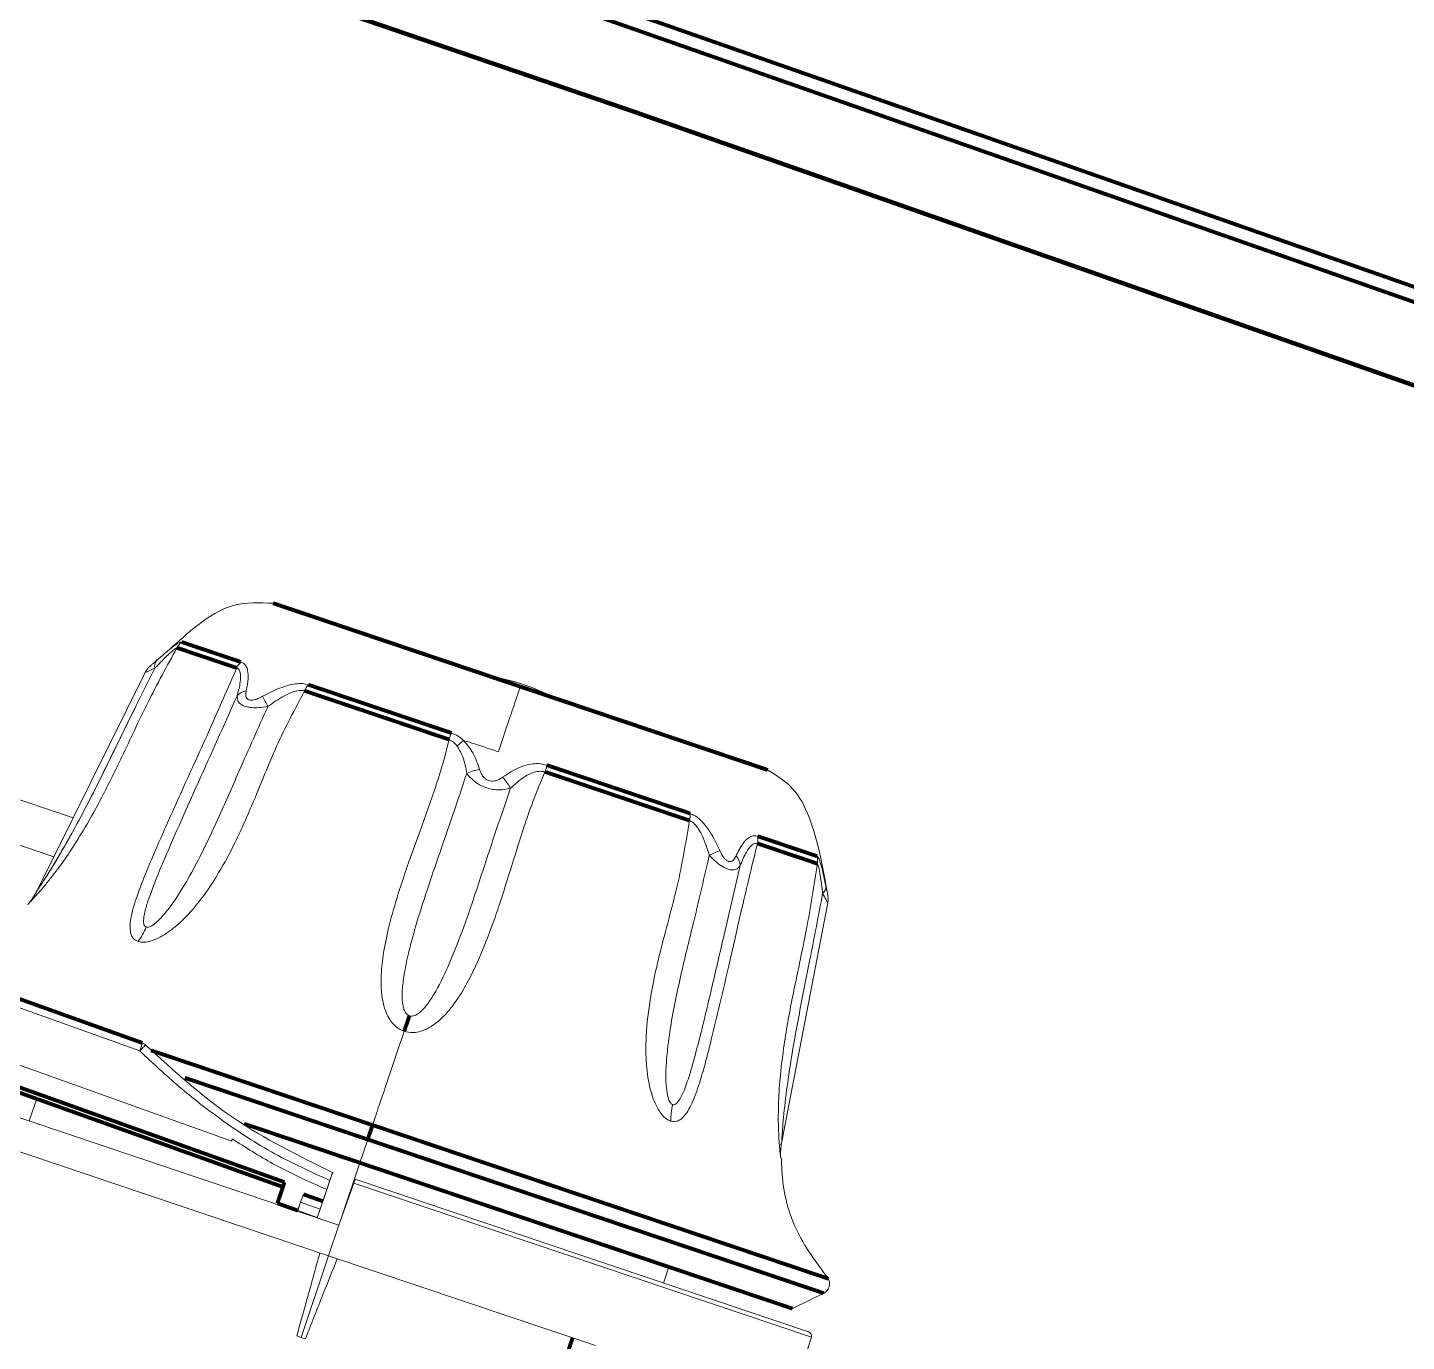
# Model space of a CAD drawing. Header units: millimetres. Extents: x -16985 to -606, y 2122 to 9380.
# Drawn here: x -7644.4 to -7580.3, y 5847.6 to 5908.6 of the extents above; entities that cross this region are included whole.
import ezdxf

# ---------------------------------------------------------------- set-up
doc = ezdxf.new("R2010")
doc.units = ezdxf.units.MM
for name, pattern in [('K5LT32768', [0]), ('K5LT32769', [0]), ('K5LT_THIN', [0])]:
    doc.linetypes.add(name, pattern=pattern)

msp = doc.modelspace()

# ---------------------------------------------------------------- linework, layer by layer
at = {"color": 8, "linetype": 'K5LT32768', "lineweight": 15, "true_color": 0x808080}
for p, q in [((-7638.428, 5879.197), (-7638.154, 5879.429)), ((-7643.194, 5870.078), (-7658.053, 5875.079)), ((-7607.393, 5869.071), (-7607.315, 5868.711)), ((-7629.907, 5853.092), (-7628.975, 5855.86)), ((-7629.26, 5854.909), (-7607.996, 5847.753))]:
    msp.add_line(p, q, dxfattribs=at)
at = {"color": 7, "linetype": 'K5LT_THIN', "lineweight": 18}
for p, q in [((-7638.957, 5878.632), (-7643.968, 5868.516)), ((-7657.415, 5876.974), (-7642.298, 5871.887)), ((-7624.153, 5875.48), (-7624.006, 5875.43)), ((-7624.007, 5875.441), (-7624.006, 5875.43)), ((-7664.176, 5870.41), (-7639.073, 5861.425)), ((-7664.308, 5870.04), (-7639.206, 5861.055)), ((-7609.371, 5856.855), (-7607.236, 5867.941)), ((-7665.153, 5867.679), (-7634.932, 5856.863)), ((-7629.954, 5852.961), (-7665.969, 5865.082)), ((-7630.432, 5851.539), (-7666.473, 5863.668)), ((-7643.981, 5858.827), (-7644.345, 5857.804)), ((-7634.902, 5856.97), (-7634.932, 5856.863)), ((-7628.977, 5855.861), (-7628.612, 5856.944)), ((-7630.514, 5854.615), (-7630.37, 5855.04)), ((-7630.281, 5855.302), (-7630.313, 5855.21)), ((-7608.123, 5848.003), (-7629.198, 5855.095)), ((-7631.597, 5854.395), (-7631.866, 5853.642)), ((-7631.727, 5854.027), (-7631.596, 5854.395)), ((-7630.439, 5854.83), (-7630.957, 5853.299)), ((-7630.514, 5854.615), (-7630.697, 5854.073)), ((-7630.439, 5854.83), (-7630.441, 5854.831)), ((-7629.954, 5852.961), (-7629.26, 5854.909)), ((-7631.865, 5853.641), (-7631.727, 5854.027)), ((-7631.727, 5854.027), (-7630.821, 5853.703)), ((-7630.821, 5853.703), (-7630.953, 5853.315)), ((-7630.696, 5854.073), (-7630.821, 5853.703)), ((-7630.696, 5854.073), (-7630.697, 5854.073)), ((-7631.865, 5853.641), (-7631.877, 5853.608)), ((-7631.866, 5853.642), (-7631.865, 5853.641)), ((-7631.865, 5853.641), (-7630.953, 5853.315)), ((-7630.953, 5853.315), (-7630.958, 5853.299)), ((-7629.954, 5852.961), (-7630.432, 5851.539)), ((-7630.432, 5851.539), (-7631.707, 5847.748)), ((-7618.031, 5847.366), (-7630.432, 5851.539)), ((-7614.863, 5850.271), (-7614.625, 5851.024)), ((-7608.871, 5849.084), (-7607.422, 5849.802)), ((-7631.707, 5847.748), (-7631.907, 5847.815)), ((-7631.508, 5847.681), (-7631.707, 5847.748)), ((-7609.075, 5844.352), (-7607.996, 5847.753))]:
    msp.add_line(p, q, dxfattribs=at)
at = {"color": 7, "linetype": 'K5LT_THIN', "const_width": 0.18}
for points in [[(-7576.554, 5895.337), (-7580.258, 5896.652), (-7622.755, 5911.52), (-7665.378, 5926.023), (-7708.123, 5940.161), (-7750.989, 5953.931), (-7793.971, 5967.333), (-7837.066, 5980.366), (-7880.272, 5993.03), (-7923.584, 6005.322), (-7967.001, 6017.242), (-8010.518, 6028.79), (-8054.132, 6039.964), (-8097.841, 6050.764), (-8141.641, 6061.189), (-8185.528, 6071.238), (-8229.501, 6080.91), (-8269.554, 6089.377)], [(-7576.554, 5894.63), (-7580.253, 5895.944), (-7622.749, 5910.811), (-7665.37, 5925.313), (-7708.114, 5939.45), (-7750.978, 5953.219), (-7793.958, 5966.62), (-7837.052, 5979.653), (-7880.256, 5992.315), (-7923.566, 6004.607), (-7966.981, 6016.527), (-8010.497, 6028.074), (-8054.109, 6039.247), (-8097.816, 6050.047), (-8141.614, 6060.471), (-8185.5, 6070.519), (-8229.471, 6080.191), (-8269.554, 6088.665)], [(-7576.554, 5890.786), (-7616.33, 5904.741), (-7659.234, 5919.392), (-7702.264, 5933.672), (-7745.415, 5947.58), (-7788.685, 5961.115), (-7832.07, 5974.275), (-7875.568, 5987.06), (-7919.174, 5999.468), (-7962.886, 6011.499), (-8006.701, 6023.152), (-8050.614, 6034.426), (-8094.624, 6045.32), (-8138.726, 6055.833), (-8182.917, 6065.965), (-8227.194, 6075.715), (-8269.554, 6084.668)], [(-8269.554, 6084.641), (-8227.194, 6075.688), (-8182.917, 6065.939), (-8138.726, 6055.807), (-8094.624, 6045.294), (-8050.614, 6034.4), (-8006.701, 6023.126), (-7962.886, 6011.473), (-7919.174, 5999.442), (-7875.568, 5987.033), (-7832.07, 5974.249), (-7788.685, 5961.089), (-7745.415, 5947.554), (-7702.264, 5933.646), (-7659.234, 5919.366), (-7616.33, 5904.714), (-7576.554, 5890.76)], [(-7621.516, 5877.988), (-7623.494, 5878.655), (-7625.412, 5879.301), (-7627.212, 5879.908), (-7628.839, 5880.456), (-7630.243, 5880.929), (-7631.381, 5881.313), (-7632.221, 5881.596), (-7632.734, 5881.769), (-7632.907, 5881.827)], [(-7621.508, 5877.985), (-7623.488, 5878.652), (-7625.407, 5879.299), (-7627.208, 5879.906), (-7628.835, 5880.455), (-7630.24, 5880.928), (-7631.38, 5881.313), (-7632.22, 5881.596), (-7632.734, 5881.769), (-7632.907, 5881.827)], [(-7637.256, 5880.056), (-7637.094, 5880.001), (-7636.878, 5879.928), (-7636.608, 5879.837), (-7636.286, 5879.729), (-7635.913, 5879.603), (-7635.49, 5879.46), (-7635.018, 5879.301), (-7634.5, 5879.127)], [(-7637.474, 5879.788), (-7637.311, 5879.733), (-7637.093, 5879.66), (-7636.822, 5879.568), (-7636.497, 5879.459), (-7636.121, 5879.332), (-7635.694, 5879.188), (-7635.219, 5879.028), (-7634.697, 5878.852)], [(-7631.369, 5878.072), (-7630.622, 5877.82), (-7629.844, 5877.557), (-7629.039, 5877.286), (-7628.21, 5877.007), (-7627.359, 5876.72), (-7626.49, 5876.427), (-7625.607, 5876.129), (-7624.711, 5875.828)], [(-7610.117, 5874.146), (-7610.29, 5874.204), (-7610.805, 5874.378), (-7611.644, 5874.661), (-7612.784, 5875.045), (-7614.189, 5875.518), (-7615.817, 5876.067), (-7617.618, 5876.674), (-7619.537, 5877.321), (-7621.516, 5877.988)], [(-7610.117, 5874.146), (-7610.29, 5874.204), (-7610.804, 5874.378), (-7611.643, 5874.66), (-7612.782, 5875.044), (-7614.186, 5875.517), (-7615.812, 5876.066), (-7617.612, 5876.672), (-7619.53, 5877.319), (-7621.508, 5877.985)], [(-7631.542, 5877.789), (-7630.788, 5877.535), (-7630.005, 5877.271), (-7629.193, 5876.997), (-7628.357, 5876.716), (-7627.5, 5876.427), (-7626.624, 5876.131), (-7625.734, 5875.831), (-7624.832, 5875.527)], [(-7620.283, 5874.335), (-7619.387, 5874.033), (-7618.504, 5873.735), (-7617.635, 5873.442), (-7616.784, 5873.156), (-7615.954, 5872.876), (-7615.149, 5872.605), (-7614.371, 5872.342), (-7613.623, 5872.09)], [(-7620.368, 5874.023), (-7619.466, 5873.719), (-7618.576, 5873.419), (-7617.7, 5873.124), (-7616.842, 5872.835), (-7616.006, 5872.553), (-7615.195, 5872.279), (-7614.41, 5872.015), (-7613.657, 5871.761)], [(-7610.49, 5871.034), (-7609.971, 5870.86), (-7609.499, 5870.7), (-7609.076, 5870.558), (-7608.702, 5870.432), (-7608.379, 5870.323), (-7608.109, 5870.232), (-7607.892, 5870.159), (-7607.729, 5870.104)], [(-7610.499, 5870.697), (-7609.977, 5870.521), (-7609.501, 5870.36), (-7609.074, 5870.216), (-7608.697, 5870.089), (-7608.372, 5869.98), (-7608.1, 5869.888), (-7607.881, 5869.814), (-7607.717, 5869.759)], [(-7649.066, 5865.002), (-7649.092, 5865.011), (-7650.276, 5865.435), (-7651.135, 5865.742), (-7651.656, 5865.929), (-7651.831, 5865.991), (-7651.658, 5865.929), (-7651.139, 5865.744), (-7650.282, 5865.437), (-7649.099, 5865.014), (-7647.609, 5864.48), (-7645.833, 5863.845), (-7643.798, 5863.116), (-7641.533, 5862.306), (-7639.073, 5861.425)], [(-7626.917, 5861.97), (-7626.888, 5862.056), (-7626.858, 5862.144), (-7626.828, 5862.232), (-7626.798, 5862.322), (-7626.768, 5862.412), (-7626.737, 5862.504), (-7626.706, 5862.595), (-7626.675, 5862.687)], [(-7632.551, 5854.737), (-7635.164, 5855.672), (-7637.684, 5856.574), (-7640.069, 5857.427), (-7642.279, 5858.218), (-7644.276, 5858.933), (-7646.027, 5859.559), (-7647.501, 5860.087), (-7648.674, 5860.507), (-7649.526, 5860.812), (-7650.043, 5860.997), (-7650.216, 5861.059)], [(-7638.679, 5861.082), (-7638.592, 5861.052), (-7636.185, 5860.241), (-7633.655, 5859.388), (-7631.042, 5858.508), (-7628.387, 5857.613)], [(-7634.353, 5857.673), (-7634.179, 5857.614), (-7631.6, 5856.745), (-7628.977, 5855.861)], [(-7628.612, 5856.944), (-7628.588, 5857.016), (-7628.561, 5857.097), (-7628.531, 5857.186), (-7628.5, 5857.278), (-7628.469, 5857.37), (-7628.439, 5857.459), (-7628.411, 5857.541), (-7628.387, 5857.613)], [(-7607.196, 5850.47), (-7607.238, 5850.485), (-7607.572, 5850.597), (-7608.235, 5850.821), (-7609.215, 5851.151), (-7610.497, 5851.583), (-7612.062, 5852.111), (-7613.883, 5852.725), (-7615.934, 5853.416), (-7618.181, 5854.173), (-7620.588, 5854.984), (-7623.118, 5855.837), (-7625.732, 5856.718), (-7628.387, 5857.613)], [(-7608.871, 5849.084), (-7609.043, 5849.142), (-7609.557, 5849.316), (-7610.403, 5849.601), (-7611.567, 5849.993), (-7613.028, 5850.485), (-7614.762, 5851.07), (-7616.74, 5851.736), (-7618.926, 5852.473), (-7621.285, 5853.268), (-7623.775, 5854.107), (-7626.353, 5854.977), (-7628.977, 5855.861)], [(-7632.476, 5854.959), (-7632.664, 5854.403), (-7632.808, 5853.979)], [(-7630.697, 5854.073), (-7630.81, 5854.113), (-7630.922, 5854.154), (-7631.035, 5854.194), (-7631.147, 5854.234), (-7631.26, 5854.274), (-7631.372, 5854.315), (-7631.485, 5854.355), (-7631.597, 5854.395)], [(-7631.866, 5853.642), (-7631.984, 5853.684), (-7632.102, 5853.726), (-7632.22, 5853.768), (-7632.338, 5853.81), (-7632.455, 5853.852), (-7632.573, 5853.895), (-7632.69, 5853.937), (-7632.808, 5853.979)], [(-7621.779, 5839.629), (-7620.278, 5844.149), (-7619.091, 5847.722)]]:
    msp.add_lwpolyline(points, dxfattribs=at)
at = {"color": 8, "linetype": 'K5LT32769', "true_color": 0x808080, "const_width": 0.18}
for points in [[(-7633.007, 5881.855), (-7632.833, 5881.797), (-7632.315, 5881.622), (-7631.469, 5881.337), (-7630.321, 5880.95), (-7628.904, 5880.472), (-7627.264, 5879.92), (-7625.448, 5879.308), (-7623.513, 5878.655), (-7621.518, 5877.983)], [(-7610.021, 5874.108), (-7610.196, 5874.167), (-7610.715, 5874.342), (-7611.563, 5874.628), (-7612.712, 5875.015), (-7614.129, 5875.493), (-7615.771, 5876.046), (-7617.587, 5876.658), (-7619.522, 5877.31), (-7621.518, 5877.983)], [(-7632.476, 5854.959), (-7635.165, 5855.921), (-7637.759, 5856.849), (-7640.215, 5857.728), (-7642.491, 5858.543), (-7644.548, 5859.279), (-7646.352, 5859.925), (-7647.871, 5860.468), (-7649.08, 5860.901), (-7649.959, 5861.216), (-7650.491, 5861.406), (-7650.669, 5861.47)], [(-7637.112, 5859.809), (-7636.41, 5859.572), (-7633.88, 5858.72), (-7631.267, 5857.839), (-7628.612, 5856.944)], [(-7607.422, 5849.802), (-7607.465, 5849.816), (-7607.799, 5849.929), (-7608.461, 5850.152), (-7609.442, 5850.483), (-7610.724, 5850.915), (-7612.288, 5851.442), (-7614.11, 5852.056), (-7616.16, 5852.747), (-7618.407, 5853.504), (-7620.814, 5854.316), (-7623.344, 5855.168), (-7625.957, 5856.049), (-7628.612, 5856.944)]]:
    msp.add_lwpolyline(points, dxfattribs=at)
at = {"color": 7, "linetype": 'K5LT_THIN', "lineweight": 18}
for centre, radius, start, end in [((-7633.227, 5880.88), 1, 71.37405, 77.30446), ((-7636.597, 5879.294), 1.007, 130.88316, 150.62104), ((-7638.107, 5878.936), 0.413, 140.88852, 194.06952), ((-7633.668, 5878.322), 1.158, 135.96861, 152.74444), ((-7630.207, 5877.169), 1.472, 142.16399, 155.08475), ((-7634.126, 5877.063), 0.739, 99.98153, 139.04249), ((-7624.322, 5882.054), 10.226, 206.22409, 209.21076), ((-7619.701, 5873.643), 5.466, 156.44071, 159.83221), ((-7622.464, 5873.266), 2.785, 127.35078, 135.51218), ((-7625.616, 5875.637), 5.49, 342.90906, 346.28567), ((-7623.041, 5871.901), 2.266, 99.46557, 115.33364), ((-7623.991, 5872.22), 2.268, 27.42202, 43.2772), ((-7610.436, 5873.198), 1, 65.44364, 71.37405), ((-7615.095, 5872.076), 1.473, 347.65769, 0.56797), ((-7611.64, 5870.898), 1.158, 349.99916, 6.76827), ((-7616.856, 5879.606), 10.314, 293.53356, 296.49584), ((-7612.039, 5869.618), 0.74, 3.74266, 42.77491), ((-7608.715, 5869.897), 1.007, 352.12607, 11.86238), ((-7646.656, 5869.848), 3, 318.60421, 333.64649), ((-7607.729, 5868.698), 0.414, 308.6448, 1.7893), ((-7642.578, 5868.424), 4.015, 325.26211, 336.27849), ((-7362.764, 5762.22), 293.579, 160.25001, 160.32671), ((-7639.208, 5861.049), 0.4, 46.08383, 70.30775), ((-7610.524, 5857.668), 4.014, 167.11223, 178.15575), ((-7606.425, 5856.288), 3, 169.10161, 184.14389), ((-7607.645, 5850.25), 0.5, 296.37405, 26.1391), ((-7608.187, 5847.813), 0.2, 342.39993, 71.39993)]:
    msp.add_arc(centre, radius, start, end, dxfattribs=at)
at = {"color": 8, "linetype": 'K5LT32768', "lineweight": 15, "true_color": 0x808080}
msp.add_arc((-7631.876, 5854.152), 10.069, 134.4879, 136.71735, dxfattribs=at)
at = {"color": 7, "linetype": 'K5LT_THIN', "lineweight": 18}
for points, knots in [([(-7633.007, 5881.855), (-7633.64, 5881.884), (-7634.913, 5881.941), (-7636.507, 5880.901), (-7637.394, 5880.098), (-7637.822, 5879.71)], [0, 0, 0, 0, 0.339394, 0.681732, 1, 1, 1, 1]), ([(-7638.154, 5879.429), (-7638.042, 5879.525), (-7637.791, 5879.742), (-7637.535, 5879.932), (-7637.432, 5879.986), (-7637.413, 5879.997)], [0, 0, 0, 0, 0.394224, 0.88311, 1, 1, 1, 1]), ([(-7638.508, 5878.836), (-7638.325, 5879.026), (-7638.026, 5879.338), (-7637.701, 5879.638), (-7637.533, 5879.769), (-7637.492, 5879.783), (-7637.474, 5879.788)], [0, 0, 0, 0, 0.447996, 0.732961, 0.884705, 1, 1, 1, 1]), ([(-7638.508, 5878.836), (-7639, 5877.845), (-7639.855, 5876.126), (-7640.953, 5873.862), (-7641.789, 5872.221), (-7642.46, 5870.976), (-7643.009, 5870.023), (-7643.457, 5869.292), (-7643.74, 5868.856), (-7643.88, 5868.646), (-7643.933, 5868.568), (-7643.962, 5868.525), (-7643.966, 5868.519), (-7643.968, 5868.516)], [0, 0, 0, 0, 0.277143, 0.480958, 0.630129, 0.738302, 0.835728, 0.907018, 0.95783, 0.973233, 0.984394, 0.992808, 1, 1, 1, 1]), ([(-7639.278, 5866.136), (-7639.357, 5866.175), (-7639.492, 5866.242), (-7639.596, 5866.422), (-7639.681, 5866.743), (-7639.633, 5867.201), (-7639.492, 5867.76), (-7639.267, 5868.45), (-7638.848, 5869.514), (-7638.144, 5871.145), (-7637.148, 5873.373), (-7635.935, 5876.013), (-7635.104, 5877.918), (-7634.697, 5878.852)], [0, 0, 0, 0, 0.026161, 0.04465, 0.064805, 0.126044, 0.16229, 0.202522, 0.290388, 0.408601, 0.571989, 0.790038, 1, 1, 1, 1]), ([(-7638.737, 5878.925), (-7638.815, 5878.849), (-7638.904, 5878.763), (-7638.943, 5878.65), (-7638.948, 5878.636)], [0, 0, 0, 0, 0.883742, 1, 1, 1, 1]), ([(-7638.736, 5878.925), (-7638.733, 5878.928), (-7638.727, 5878.933), (-7638.674, 5878.98), (-7638.575, 5879.066), (-7638.481, 5879.15), (-7638.428, 5879.197)], [0, 0, 0, 0, 0.167049, 0.372342, 0.641419, 1, 1, 1, 1]), ([(-7634.697, 5878.852), (-7634.666, 5878.833), (-7634.598, 5878.791), (-7634.537, 5878.66), (-7634.507, 5878.437), (-7634.543, 5878.061), (-7634.632, 5877.738), (-7634.684, 5877.547)], [0, 0, 0, 0, 0.095624, 0.214775, 0.372754, 0.630356, 1, 1, 1, 1]), ([(-7634.5, 5879.127), (-7634.455, 5879.106), (-7634.356, 5879.062), (-7634.249, 5878.928), (-7634.168, 5878.7), (-7634.152, 5878.32), (-7634.217, 5877.985), (-7634.254, 5877.791)], [0, 0, 0, 0, 0.109611, 0.239925, 0.403402, 0.655538, 1, 1, 1, 1]), ([(-7633.495, 5877.535), (-7633.2, 5877.687), (-7632.706, 5877.942), (-7632.062, 5878.114), (-7631.64, 5878.139), (-7631.453, 5878.092), (-7631.369, 5878.072)], [0, 0, 0, 0, 0.420768, 0.705115, 0.86833, 1, 1, 1, 1]), ([(-7622.924, 5878.462), (-7622.432, 5878.37), (-7621.941, 5878.278), (-7621.468, 5878.118), (-7621.468, 5878.118)], [0, 0, 0, 0, 0.999857, 1, 1, 1, 1]), ([(-7621.468, 5878.118), (-7621.468, 5878.118), (-7620.865, 5877.915), (-7620.287, 5877.647), (-7619.709, 5877.379)], [0, 0, 0, 0, 0.000112, 1, 1, 1, 1]), ([(-7631.542, 5877.789), (-7631.993, 5876.937), (-7632.876, 5875.269), (-7633.808, 5872.864), (-7634.679, 5870.9), (-7635.446, 5869.442), (-7636.145, 5868.361), (-7636.852, 5867.474), (-7637.488, 5866.856), (-7638.052, 5866.457), (-7638.411, 5866.264), (-7638.713, 5866.153), (-7639.006, 5866.089), (-7639.177, 5866.119), (-7639.278, 5866.136)], [0, 0, 0, 0, 0.196979, 0.385889, 0.528226, 0.637078, 0.722915, 0.790916, 0.86838, 0.902282, 0.932372, 0.95328, 0.972367, 1, 1, 1, 1]), ([(-7638.902, 5866.809), (-7638.919, 5866.816), (-7638.956, 5866.833), (-7638.997, 5866.89), (-7639.025, 5866.984), (-7639.032, 5867.188), (-7638.963, 5867.564), (-7638.725, 5868.339), (-7638.303, 5869.395), (-7637.69, 5870.83), (-7636.909, 5872.59), (-7635.874, 5874.883), (-7635.106, 5876.603), (-7634.684, 5877.547)], [0, 0, 0, 0, 0.00669, 0.014494, 0.024907, 0.039272, 0.076995, 0.130874, 0.255116, 0.368382, 0.52645, 0.739897, 1, 1, 1, 1]), ([(-7634.684, 5877.547), (-7634.677, 5877.457), (-7634.664, 5877.299), (-7634.486, 5877.131), (-7634.259, 5877.041), (-7633.988, 5876.999), (-7633.653, 5876.998), (-7633.392, 5877.04), (-7633.247, 5877.063)], [0, 0, 0, 0, 0.227044, 0.399321, 0.546684, 0.668731, 0.816113, 1, 1, 1, 1]), ([(-7634.254, 5877.791), (-7634.265, 5877.729), (-7634.284, 5877.621), (-7634.262, 5877.493), (-7634.209, 5877.411), (-7634.131, 5877.366), (-7634.028, 5877.35), (-7633.89, 5877.367), (-7633.706, 5877.426), (-7633.572, 5877.495), (-7633.495, 5877.535)], [0, 0, 0, 0, 0.176976, 0.310862, 0.412681, 0.500058, 0.587445, 0.689181, 0.822489, 1, 1, 1, 1]), ([(-7633.247, 5877.063), (-7633.006, 5877.234), (-7632.612, 5877.514), (-7632.088, 5877.747), (-7631.751, 5877.82), (-7631.605, 5877.798), (-7631.542, 5877.789)], [0, 0, 0, 0, 0.449107, 0.73317, 0.884705, 1, 1, 1, 1]), ([(-7622.539, 5874.957), (-7622.409, 5875.341), (-7622.15, 5876.11), (-7621.823, 5877.078), (-7621.589, 5877.773), (-7621.541, 5877.913), (-7621.518, 5877.983)], [0, 0, 0, 0, 0.280529, 0.560677, 0.780352, 1, 1, 1, 1]), ([(-7633.247, 5877.063), (-7633.7, 5876.058), (-7634.485, 5874.315), (-7635.474, 5872.014), (-7636.257, 5870.354), (-7636.916, 5869.105), (-7637.49, 5868.16), (-7638.009, 5867.455), (-7638.388, 5867.051), (-7638.631, 5866.876), (-7638.746, 5866.819), (-7638.836, 5866.797), (-7638.881, 5866.805), (-7638.902, 5866.809)], [0, 0, 0, 0, 0.277222, 0.481095, 0.630295, 0.738488, 0.835854, 0.907124, 0.957876, 0.973259, 0.984405, 0.99281, 1, 1, 1, 1]), ([(-7624.832, 5875.527), (-7624.832, 5875.527), (-7624.832, 5875.524), (-7624.835, 5875.515), (-7624.995, 5874.813), (-7625.408, 5873.405), (-7626.113, 5871.461), (-7626.747, 5869.721), (-7627.262, 5868.177), (-7627.651, 5866.794), (-7627.901, 5865.552), (-7627.994, 5864.638), (-7627.99, 5864.039), (-7627.964, 5863.727), (-7627.943, 5863.563), (-7627.929, 5863.48), (-7627.921, 5863.432), (-7627.916, 5863.408), (-7627.884, 5863.24), (-7627.811, 5862.962), (-7627.651, 5862.609), (-7627.472, 5862.351), (-7627.246, 5862.121), (-7627.041, 5862.026), (-7626.917, 5861.97)], [0, 0, 0, 0, 0.000068, 0.000581, 0.001989, 0.149958, 0.302687, 0.426407, 0.529903, 0.637276, 0.723488, 0.79441, 0.831462, 0.851353, 0.861639, 0.866866, 0.869501, 0.872146, 0.872148, 0.906407, 0.933721, 0.954565, 0.972571, 1, 1, 1, 1]), ([(-7624.832, 5875.527), (-7624.758, 5875.489), (-7624.607, 5875.411), (-7624.503, 5875.283), (-7624.451, 5875.217)], [0, 0, 0, 0, 0.489162, 1, 1, 1, 1]), ([(-7624.711, 5875.828), (-7624.606, 5875.784), (-7624.397, 5875.696), (-7624.234, 5875.552), (-7624.153, 5875.48)], [0, 0, 0, 0, 0.50366, 1, 1, 1, 1]), ([(-7624.153, 5875.48), (-7623.998, 5875.292), (-7623.662, 5874.886), (-7623.5, 5874.399), (-7623.413, 5874.137)], [0, 0, 0, 0, 0.461988, 1, 1, 1, 1]), ([(-7624.451, 5875.217), (-7624.35, 5875.04), (-7624.124, 5874.643), (-7624.051, 5874.197), (-7624.01, 5873.95)], [0, 0, 0, 0, 0.445819, 1, 1, 1, 1]), ([(-7622.539, 5874.957), (-7622.813, 5875.049), (-7623.302, 5875.213), (-7623.792, 5875.371), (-7624.007, 5875.441)], [0, 0, 0, 0, 0.559982, 1, 1, 1, 1]), ([(-7622.34, 5873.775), (-7622.088, 5873.941), (-7621.664, 5874.219), (-7621.048, 5874.401), (-7620.605, 5874.419), (-7620.382, 5874.361), (-7620.283, 5874.335)], [0, 0, 0, 0, 0.418861, 0.704236, 0.867968, 1, 1, 1, 1]), ([(-7624.01, 5873.95), (-7624.359, 5872.907), (-7624.966, 5871.096), (-7625.796, 5868.731), (-7626.351, 5866.985), (-7626.708, 5865.676), (-7626.916, 5864.692), (-7627.009, 5863.959), (-7627.016, 5863.444), (-7626.972, 5863.116), (-7626.903, 5862.914), (-7626.833, 5862.8), (-7626.759, 5862.724), (-7626.702, 5862.699), (-7626.675, 5862.687)], [0, 0, 0, 0, 0.277773, 0.482538, 0.632527, 0.741272, 0.826929, 0.889052, 0.930355, 0.958954, 0.973795, 0.984551, 0.992785, 1, 1, 1, 1]), ([(-7626.917, 5861.97), (-7626.787, 5861.941), (-7626.464, 5861.87), (-7626.06, 5861.985), (-7625.703, 5862.162), (-7625.456, 5862.331), (-7625.154, 5862.59), (-7624.855, 5862.908), (-7624.433, 5863.457), (-7623.943, 5864.262), (-7623.371, 5865.457), (-7622.888, 5866.699), (-7622.47, 5867.915), (-7622.11, 5869.04), (-7621.749, 5870.212), (-7621.399, 5871.319), (-7621.063, 5872.307), (-7620.781, 5873.055), (-7620.571, 5873.562), (-7620.467, 5873.803), (-7620.412, 5873.925), (-7620.385, 5873.987), (-7620.373, 5874.013), (-7620.37, 5874.02), (-7620.369, 5874.022), (-7620.369, 5874.023), (-7620.368, 5874.023)], [0, 0, 0, 0, 0.026828, 0.066838, 0.084245, 0.112219, 0.130718, 0.169878, 0.205733, 0.278833, 0.368734, 0.482313, 0.553982, 0.633298, 0.72491, 0.805579, 0.87178, 0.939367, 0.970512, 0.985466, 0.993884, 0.998327, 0.99951, 0.999841, 0.999942, 1, 1, 1, 1]), ([(-7624.01, 5873.95), (-7623.905, 5873.827), (-7623.72, 5873.61), (-7623.351, 5873.378), (-7623.014, 5873.251), (-7622.685, 5873.19), (-7622.333, 5873.183), (-7622.105, 5873.236), (-7621.978, 5873.265)], [0, 0, 0, 0, 0.226994, 0.39931, 0.546676, 0.668725, 0.816111, 1, 1, 1, 1]), ([(-7623.413, 5874.137), (-7623.387, 5874.063), (-7623.34, 5873.933), (-7623.231, 5873.775), (-7623.115, 5873.672), (-7622.992, 5873.612), (-7622.859, 5873.586), (-7622.704, 5873.597), (-7622.522, 5873.656), (-7622.406, 5873.732), (-7622.34, 5873.775)], [0, 0, 0, 0, 0.176913, 0.310863, 0.412673, 0.50005, 0.587438, 0.689176, 0.822485, 1, 1, 1, 1]), ([(-7621.978, 5873.265), (-7621.776, 5873.448), (-7621.445, 5873.749), (-7620.958, 5873.994), (-7620.613, 5874.066), (-7620.442, 5874.036), (-7620.368, 5874.023)], [0, 0, 0, 0, 0.447138, 0.73233, 0.88438, 1, 1, 1, 1]), ([(-7607.234, 5868.307), (-7607.342, 5868.923), (-7607.559, 5870.157), (-7608.008, 5871.833), (-7608.752, 5873.317), (-7609.598, 5873.845), (-7610.021, 5874.108)], [0, 0, 0, 0, 0.280271, 0.56097, 0.780834, 1, 1, 1, 1]), ([(-7626.675, 5862.687), (-7626.648, 5862.681), (-7626.59, 5862.667), (-7626.486, 5862.68), (-7626.359, 5862.728), (-7626.143, 5862.873), (-7625.852, 5863.192), (-7625.386, 5863.894), (-7624.894, 5864.913), (-7624.318, 5866.335), (-7623.683, 5868.123), (-7622.917, 5870.503), (-7622.313, 5872.281), (-7621.978, 5873.265)], [0, 0, 0, 0, 0.00684, 0.014942, 0.025891, 0.041052, 0.081245, 0.135737, 0.257424, 0.369156, 0.525458, 0.737355, 1, 1, 1, 1]), ([(-7614.536, 5857.797), (-7614.623, 5857.838), (-7614.771, 5857.909), (-7614.961, 5858.118), (-7615.217, 5858.495), (-7615.426, 5859.038), (-7615.575, 5859.695), (-7615.683, 5860.496), (-7615.705, 5861.708), (-7615.507, 5863.511), (-7614.994, 5865.903), (-7614.177, 5868.678), (-7613.828, 5870.746), (-7613.657, 5871.761)], [0, 0, 0, 0, 0.026134, 0.044588, 0.0647, 0.125837, 0.162047, 0.202242, 0.290083, 0.408323, 0.571797, 0.789961, 1, 1, 1, 1]), ([(-7613.657, 5871.761), (-7613.61, 5871.737), (-7613.506, 5871.682), (-7613.347, 5871.52), (-7613.155, 5871.242), (-7612.933, 5870.779), (-7612.81, 5870.384), (-7612.738, 5870.151)], [0, 0, 0, 0, 0.095231, 0.213657, 0.370586, 0.628885, 1, 1, 1, 1]), ([(-7613.623, 5872.09), (-7613.52, 5872.043), (-7613.28, 5871.932), (-7612.935, 5871.576), (-7612.572, 5871.05), (-7612.371, 5870.623), (-7612.255, 5870.376)], [0, 0, 0, 0, 0.170332, 0.400733, 0.653854, 1, 1, 1, 1]), ([(-7611.496, 5870.12), (-7611.388, 5870.335), (-7611.207, 5870.695), (-7610.911, 5870.984), (-7610.679, 5871.073), (-7610.548, 5871.046), (-7610.49, 5871.034)], [0, 0, 0, 0, 0.419621, 0.704639, 0.868144, 1, 1, 1, 1]), ([(-7610.499, 5870.697), (-7610.726, 5869.77), (-7611.17, 5867.955), (-7611.735, 5865.428), (-7612.22, 5863.335), (-7612.6, 5861.747), (-7612.909, 5860.534), (-7613.204, 5859.508), (-7613.468, 5858.764), (-7613.729, 5858.263), (-7613.916, 5858.01), (-7614.095, 5857.857), (-7614.291, 5857.76), (-7614.445, 5857.783), (-7614.536, 5857.797)], [0, 0, 0, 0, 0.196936, 0.385728, 0.527983, 0.636784, 0.722622, 0.790667, 0.868169, 0.902129, 0.932268, 0.953218, 0.972339, 1, 1, 1, 1]), ([(-7612.255, 5870.376), (-7612.218, 5870.298), (-7612.154, 5870.162), (-7612.043, 5870.004), (-7611.943, 5869.907), (-7611.851, 5869.857), (-7611.762, 5869.846), (-7611.67, 5869.878), (-7611.575, 5869.967), (-7611.524, 5870.064), (-7611.496, 5870.12)], [0, 0, 0, 0, 0.176976, 0.310862, 0.412681, 0.500058, 0.587445, 0.689181, 0.822489, 1, 1, 1, 1]), ([(-7611.3, 5869.666), (-7611.21, 5869.888), (-7611.063, 5870.25), (-7610.824, 5870.579), (-7610.642, 5870.706), (-7610.543, 5870.699), (-7610.499, 5870.697)], [0, 0, 0, 0, 0.447922, 0.732714, 0.884538, 1, 1, 1, 1]), ([(-7614.437, 5858.563), (-7614.455, 5858.571), (-7614.494, 5858.588), (-7614.55, 5858.65), (-7614.607, 5858.753), (-7614.685, 5858.98), (-7614.747, 5859.399), (-7614.77, 5860.261), (-7614.662, 5861.423), (-7614.408, 5862.978), (-7614.004, 5864.867), (-7613.393, 5867.305), (-7612.97, 5869.142), (-7612.738, 5870.151)], [0, 0, 0, 0, 0.006685, 0.014474, 0.024857, 0.039182, 0.076801, 0.13064, 0.254751, 0.368056, 0.526206, 0.739796, 1, 1, 1, 1]), ([(-7612.738, 5870.151), (-7612.612, 5870.02), (-7612.391, 5869.792), (-7612.065, 5869.574), (-7611.819, 5869.477), (-7611.616, 5869.459), (-7611.433, 5869.51), (-7611.348, 5869.61), (-7611.3, 5869.666)], [0, 0, 0, 0, 0.227044, 0.399321, 0.546685, 0.668731, 0.816113, 1, 1, 1, 1]), ([(-7607.717, 5869.759), (-7607.709, 5869.748), (-7607.689, 5869.722), (-7607.653, 5869.6), (-7607.603, 5869.37), (-7607.538, 5868.96), (-7607.496, 5868.592), (-7607.471, 5868.375)], [0, 0, 0, 0, 0.094292, 0.213554, 0.371672, 0.629594, 1, 1, 1, 1]), ([(-7607.638, 5869.964), (-7607.637, 5869.963), (-7607.614, 5869.918), (-7607.551, 5869.721), (-7607.468, 5869.429), (-7607.414, 5869.169), (-7607.393, 5869.071)], [0, 0, 0, 0, 0.008827, 0.293702, 0.733147, 1, 1, 1, 1]), ([(-7643.277, 5869.177), (-7643.39, 5869.029), (-7643.598, 5868.756), (-7643.885, 5868.426), (-7644.103, 5868.183), (-7644.255, 5868.021), (-7644.372, 5867.898), (-7644.393, 5867.877), (-7644.406, 5867.864)], [0, 0, 0, 0, 0.231681, 0.429589, 0.60524, 0.727309, 0.838743, 1, 1, 1, 1]), ([(-7611.3, 5869.666), (-7611.551, 5868.594), (-7611.987, 5866.734), (-7612.549, 5864.291), (-7612.973, 5862.511), (-7613.312, 5861.154), (-7613.598, 5860.112), (-7613.86, 5859.318), (-7614.066, 5858.856), (-7614.222, 5858.65), (-7614.304, 5858.582), (-7614.375, 5858.553), (-7614.418, 5858.56), (-7614.437, 5858.563)], [0, 0, 0, 0, 0.277061, 0.480813, 0.62995, 0.738097, 0.835587, 0.906903, 0.95778, 0.973206, 0.984382, 0.992805, 1, 1, 1, 1]), ([(-7643.968, 5868.516), (-7643.98, 5868.493), (-7644.003, 5868.446), (-7644.033, 5868.379), (-7644.029, 5868.366), (-7644.027, 5868.356)], [0, 0, 0, 0, 0.244197, 0.489632, 1, 1, 1, 1]), ([(-7609.371, 5856.855), (-7609.37, 5856.857), (-7609.37, 5856.861), (-7609.368, 5856.904), (-7609.363, 5856.986), (-7609.352, 5857.184), (-7609.324, 5857.573), (-7609.25, 5858.402), (-7609.108, 5859.553), (-7608.865, 5861.112), (-7608.519, 5863.02), (-7608.02, 5865.494), (-7607.665, 5867.354), (-7607.471, 5868.375)], [0, 0, 0, 0, 0.006688, 0.014484, 0.024882, 0.039226, 0.076894, 0.130756, 0.25493, 0.368219, 0.526328, 0.73984, 1, 1, 1, 1]), ([(-7607.241, 5867.95), (-7607.236, 5867.963), (-7607.199, 5868.077), (-7607.218, 5868.199), (-7607.234, 5868.307)], [0, 0, 0, 0, 0.116258, 1, 1, 1, 1]), ([(-7628.387, 5857.613), (-7628.29, 5857.899), (-7628.099, 5858.465), (-7627.6, 5859.944), (-7627.177, 5861.2), (-7626.917, 5861.97)], [0, 0, 0, 0, 0.284442, 0.56168, 1, 1, 1, 1]), ([(-7630.37, 5855.04), (-7631.233, 5855.432), (-7633.003, 5856.237), (-7635.317, 5857.754), (-7637.399, 5859.373), (-7638.601, 5860.492), (-7639.206, 5861.055)], [0, 0, 0, 0, 0.264247, 0.542038, 0.76946, 1, 1, 1, 1]), ([(-7630.222, 5855.4), (-7631.811, 5856.181), (-7634.996, 5857.745), (-7637.62, 5860.135), (-7638.934, 5861.333)], [0, 0, 0, 0, 0.498895, 1, 1, 1, 1]), ([(-7630.514, 5854.615), (-7631.361, 5854.993), (-7632.881, 5855.673), (-7634.282, 5856.572), (-7634.902, 5856.97)], [0, 0, 0, 0, 0.557083, 1, 1, 1, 1]), ([(-7609.417, 5856.071), (-7609.418, 5856.084), (-7609.421, 5856.106), (-7609.439, 5856.257), (-7609.47, 5856.56), (-7609.502, 5856.917), (-7609.513, 5857.22), (-7609.514, 5857.249)], [0, 0, 0, 0, 0.197376, 0.336801, 0.488772, 0.950616, 1, 1, 1, 1]), ([(-7609.42, 5856.692), (-7609.413, 5856.698), (-7609.402, 5856.707), (-7609.385, 5856.778), (-7609.376, 5856.83), (-7609.371, 5856.855)], [0, 0, 0, 0, 0.510368, 0.755803, 1, 1, 1, 1]), ([(-7607.196, 5850.47), (-7607.763, 5851.222), (-7608.893, 5852.718), (-7609.364, 5854.781), (-7609.378, 5855.89), (-7609.38, 5856.073)], [0, 0, 0, 0, 0.457136, 0.9101, 1, 1, 1, 1]), ([(-7630.313, 5855.21), (-7630.353, 5855.091), (-7630.425, 5854.877), (-7630.436, 5854.845), (-7630.441, 5854.831)], [0, 0, 0, 0, 0.558731, 1, 1, 1, 1]), ([(-7630.281, 5855.302), (-7630.273, 5855.326), (-7630.257, 5855.374), (-7630.245, 5855.41), (-7630.243, 5855.417), (-7630.252, 5855.39), (-7630.271, 5855.334), (-7630.299, 5855.252), (-7630.333, 5855.151), (-7630.358, 5855.077), (-7630.37, 5855.04)], [0, 0, 0, 0, 0.125562, 0.250998, 0.375211, 0.499473, 0.623851, 0.748375, 0.874132, 1, 1, 1, 1]), ([(-7629.26, 5854.909), (-7629.253, 5854.927), (-7629.24, 5854.964), (-7629.223, 5855.014), (-7629.208, 5855.055), (-7629.198, 5855.083), (-7629.193, 5855.096), (-7629.194, 5855.093), (-7629.201, 5855.074), (-7629.209, 5855.051), (-7629.214, 5855.039)], [0, 0, 0, 0, 0.1247, 0.249337, 0.374808, 0.500026, 0.625256, 0.75069, 0.875322, 1, 1, 1, 1]), ([(-7630.833, 5851.674), (-7631.033, 5850.954), (-7631.391, 5849.667), (-7631.749, 5848.381), (-7631.907, 5847.815)], [0, 0, 0, 0, 0.56, 1, 1, 1, 1]), ([(-7631.508, 5847.681), (-7631.232, 5848.376), (-7630.74, 5849.617), (-7630.247, 5850.858), (-7630.03, 5851.404)], [0, 0, 0, 0, 0.56, 1, 1, 1, 1])]:
    msp.add_open_spline(points, degree=3, knots=knots, dxfattribs=at)
at = {"color": 8, "linetype": 'K5LT32768', "lineweight": 15, "true_color": 0x808080}
for points, knots in [([(-7637.413, 5879.997), (-7637.382, 5880.015), (-7637.307, 5880.058), (-7637.275, 5880.057), (-7637.256, 5880.056)], [0, 0, 0, 0, 0.419734, 1, 1, 1, 1]), ([(-7637.474, 5879.788), (-7637.937, 5878.941), (-7638.842, 5877.281), (-7639.924, 5874.927), (-7640.879, 5872.992), (-7641.673, 5871.541), (-7642.346, 5870.457), (-7642.87, 5869.689), (-7643.17, 5869.312), (-7643.277, 5869.177)], [0, 0, 0, 0, 0.237712, 0.465641, 0.637382, 0.768728, 0.872328, 0.954427, 1, 1, 1, 1]), ([(-7638.947, 5878.636), (-7638.95, 5878.635), (-7638.96, 5878.63), (-7638.899, 5878.658), (-7638.763, 5878.719), (-7638.599, 5878.794), (-7638.508, 5878.836)], [0, 0, 0, 0, 0.092461, 0.336749, 0.631733, 1, 1, 1, 1]), ([(-7643.89, 5868.631), (-7643.869, 5868.663), (-7643.783, 5868.79), (-7643.569, 5869.117), (-7643.129, 5869.819), (-7642.543, 5870.823), (-7641.793, 5872.21), (-7640.914, 5873.938), (-7640.091, 5875.642), (-7639.531, 5876.77), (-7639.35, 5877.135)], [0, 0, 0, 0, 0.015649, 0.061858, 0.127922, 0.280248, 0.419217, 0.613172, 0.875101, 1, 1, 1, 1]), ([(-7609.514, 5857.249), (-7609.519, 5857.38), (-7609.532, 5857.689), (-7609.533, 5858.427), (-7609.48, 5859.612), (-7609.272, 5861.411), (-7608.838, 5863.829), (-7608.196, 5866.663), (-7607.875, 5868.74), (-7607.717, 5869.759)], [0, 0, 0, 0, 0.034215, 0.080564, 0.181826, 0.318094, 0.506464, 0.757835, 1, 1, 1, 1]), ([(-7607.729, 5870.104), (-7607.717, 5870.095), (-7607.689, 5870.076), (-7607.656, 5870.003), (-7607.638, 5869.964)], [0, 0, 0, 0, 0.462904, 1, 1, 1, 1]), ([(-7607.315, 5868.711), (-7607.302, 5868.641), (-7607.277, 5868.52), (-7607.251, 5868.388), (-7607.238, 5868.324), (-7607.233, 5868.301), (-7607.234, 5868.308), (-7607.234, 5868.308)], [0, 0, 0, 0, 0.351442, 0.613546, 0.816696, 0.990727, 1, 1, 1, 1]), ([(-7607.471, 5868.375), (-7607.414, 5868.27), (-7607.315, 5868.084), (-7607.243, 5867.952), (-7607.242, 5867.951), (-7607.242, 5867.95)], [0, 0, 0, 0, 0.452642, 0.796755, 1, 1, 1, 1])]:
    msp.add_open_spline(points, degree=3, knots=knots, dxfattribs=at)

doc.saveas('drawing.dxf')
